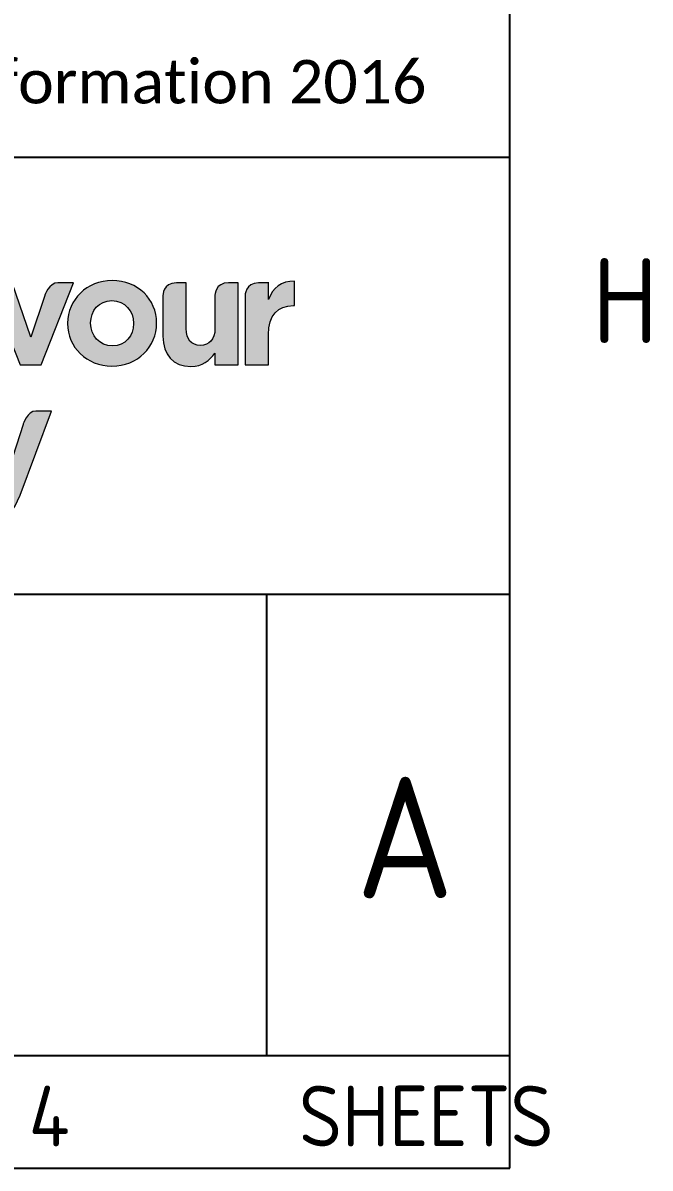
# Paper-space layout 'EARTHING' of a CAD drawing. Header units: metres, sheet in millimetres. Extents: x -21 to 813, y -3 to 583.
# Drawn here: x 783.78 to 809.59, y 5.97 to 53.15 of the extents above; entities that cross this region are included whole.
import ezdxf
from ezdxf.enums import TextEntityAlignment as Align

# ---------------------------------------------------------------- set-up
doc = ezdxf.new("R2010")
doc.units = ezdxf.units.M
doc.layers.get('0').update_dxf_attribs({"color": 6})
doc.layers.add('Notes', color=7, linetype='Continuous')
doc.layers.add('SupportsUG_SP_EXT', color=7, linetype='Continuous')
doc.styles.add('iecISOCP', font='isocp.shx')
doc.styles.get("Standard").update_dxf_attribs({"font": 'arial.ttf'})

# ---------------------------------------------------------------- blocks, each defined once
blk = doc.blocks.new('A$C30A46249')
at = {"color": 7, "lineweight": -3, "insert": (6.919, 4.965), "char_height": 1.79, "attachment_point": 7, "line_spacing_factor": 1.2}
blk.add_mtext('{\\fCalibri|b0|i0|c0|p34;\\C256;Cadastre: \\fMS Gothic|b0|i0|c128|p49;\\C250;\\c2236962;Ⓒ\\fMS Gothic|b0|i0|c0|p49; \\fCalibri|b0|i0|c0|p34;\\C256;Land and Property Information 2016}', dxfattribs=at)
blk = doc.blocks.new('EE_LOGO')
h = blk.add_hatch(color=7)
edge = h.paths.add_edge_path()
edge.add_spline(control_points=[(15.712, 0.441), (15.712, 0.441), (14.841, 0.441), (14.841, 0.441), (14.841, 0.441), (13.508, 3.828), (13.508, 3.828), (13.508, 3.828), (14.525, 3.828), (14.525, 3.828), (14.525, 3.828), (15.283, 1.584), (15.283, 1.584), (15.283, 1.584), (15.86, 3.296), (15.86, 3.296), (15.86, 3.296), (16.025, 3.828), (16.404, 3.828), (16.783, 3.828), (17.044, 3.828), (17.044, 3.828), (17.044, 3.828), (15.712, 0.441), (15.712, 0.441)], knot_values=[0, 0, 0, 0, 1, 1, 1, 2, 2, 2, 3, 3, 3, 4, 4, 4, 5, 5, 5, 6, 6, 6, 7, 7, 7, 8, 8, 8, 8], degree=3, periodic=0)
h = blk.add_hatch(color=7)
edge = h.paths.add_edge_path(flags=16)
edge.add_spline(control_points=[(19.518, 2.158), (19.518, 2.657), (19.157, 3.092), (18.627, 3.092), (18.078, 3.092), (17.749, 2.669), (17.749, 2.171), (17.749, 2.171), (17.749, 2.158), (17.749, 2.158), (17.749, 1.659), (18.109, 1.223), (18.64, 1.223), (19.189, 1.223), (19.518, 1.646), (19.518, 2.145), (19.518, 2.145), (19.518, 2.158), (19.518, 2.158)], knot_values=[0, 0, 0, 0, 1, 1, 1, 2, 2, 2, 3, 3, 3, 4, 4, 4, 5, 5, 5, 6, 6, 6, 6], degree=3, periodic=0)
edge = h.paths.add_edge_path()
edge.add_spline(control_points=[(18.627, 0.396), (17.579, 0.396), (16.802, 1.173), (16.802, 2.145), (16.802, 2.145), (16.802, 2.158), (16.802, 2.158), (16.802, 3.13), (17.585, 3.92), (18.64, 3.92), (19.688, 3.92), (20.465, 3.143), (20.465, 2.171), (20.465, 2.171), (20.465, 2.158), (20.465, 2.158), (20.465, 1.185), (19.682, 0.396), (18.627, 0.396)], knot_values=[0, 0, 0, 0, 1, 1, 1, 2, 2, 2, 3, 3, 3, 4, 4, 4, 5, 5, 5, 6, 6, 6, 6], degree=3, periodic=0)
h = blk.add_hatch(color=7)
edge = h.paths.add_edge_path()
edge.add_spline(control_points=[(22.864, 0.44), (22.864, 0.44), (22.864, 0.92), (22.864, 0.92), (22.643, 0.636), (22.359, 0.377), (21.872, 0.377), (21.146, 0.377), (20.723, 0.857), (20.723, 1.633), (20.723, 1.633), (20.723, 3.221), (20.723, 3.269), (20.723, 3.317), (20.719, 3.825), (21.276, 3.825), (21.683, 3.825), (21.683, 3.825), (21.683, 3.825), (21.683, 3.825), (21.683, 1.937), (21.683, 1.937), (21.683, 1.482), (21.898, 1.248), (22.264, 1.248), (22.63, 1.248), (22.864, 1.482), (22.864, 1.937), (22.864, 1.937), (22.864, 3.204), (22.864, 3.27), (22.864, 3.338), (22.87, 3.825), (23.421, 3.825), (23.824, 3.825), (23.824, 3.825), (23.824, 3.825), (23.824, 3.825), (23.824, 0.44), (23.824, 0.44), (23.824, 0.44), (22.864, 0.44), (22.864, 0.44)], knot_values=[0, 0, 0, 0, 1, 1, 1, 2, 2, 2, 3, 3, 3, 4, 4, 4, 5, 5, 5, 6, 6, 6, 7, 7, 7, 8, 8, 8, 9, 9, 9, 10, 10, 10, 11, 11, 11, 12, 12, 12, 13, 13, 13, 14, 14, 14, 14], degree=3, periodic=0)
h = blk.add_hatch(color=7)
edge = h.paths.add_edge_path()
edge.add_spline(control_points=[(26.094, 2.884), (25.456, 2.884), (25.065, 2.499), (25.065, 1.691), (25.065, 1.691), (25.065, 0.441), (25.065, 0.441), (25.065, 0.441), (24.105, 0.441), (24.105, 0.441), (24.105, 0.441), (24.105, 3.238), (24.105, 3.269), (24.105, 3.3), (24.103, 3.825), (24.662, 3.825), (25.221, 3.825), (25.065, 3.825), (25.065, 3.825), (25.065, 3.825), (25.065, 3.143), (25.065, 3.143), (25.261, 3.611), (25.576, 3.914), (26.144, 3.889), (26.144, 3.889), (26.144, 2.884), (26.144, 2.884), (26.144, 2.884), (26.094, 2.884), (26.094, 2.884)], knot_values=[0, 0, 0, 0, 1, 1, 1, 2, 2, 2, 3, 3, 3, 4, 4, 4, 5, 5, 5, 6, 6, 6, 7, 7, 7, 8, 8, 8, 9, 9, 9, 10, 10, 10, 10], degree=3, periodic=0)
h = blk.add_hatch(color=7)
edge = h.paths.add_edge_path()
edge.add_spline(control_points=[(14.843, -4.923), (14.584, -5.612), (14.306, -5.871), (13.732, -5.871), (13.384, -5.871), (13.125, -5.782), (12.879, -5.637), (12.879, -5.637), (13.201, -4.942), (13.201, -4.942), (13.328, -5.018), (13.486, -5.075), (13.612, -5.075), (13.776, -5.075), (13.864, -5.025), (13.947, -4.854), (13.947, -4.854), (12.62, -1.457), (12.62, -1.457), (12.62, -1.457), (13.637, -1.457), (13.637, -1.457), (13.637, -1.457), (14.407, -3.762), (14.407, -3.762), (14.407, -3.762), (14.967, -2.015), (14.967, -2.015), (14.967, -2.015), (15.138, -1.457), (15.498, -1.457), (15.858, -1.457), (16.144, -1.457), (16.144, -1.457), (16.144, -1.457), (14.843, -4.923), (14.843, -4.923)], knot_values=[0, 0, 0, 0, 1, 1, 1, 2, 2, 2, 3, 3, 3, 4, 4, 4, 5, 5, 5, 6, 6, 6, 7, 7, 7, 8, 8, 8, 9, 9, 9, 10, 10, 10, 11, 11, 11, 12, 12, 12, 12], degree=3, periodic=0)
at = {"color": 7, "lineweight": 0}
for points, knots in [([(15.712, 0.441), (15.712, 0.441), (14.841, 0.441), (14.841, 0.441), (14.841, 0.441), (13.508, 3.828), (13.508, 3.828), (13.508, 3.828), (14.525, 3.828), (14.525, 3.828), (14.525, 3.828), (15.283, 1.584), (15.283, 1.584), (15.283, 1.584), (15.86, 3.296), (15.86, 3.296), (15.86, 3.296), (16.025, 3.828), (16.404, 3.828), (16.783, 3.828), (17.044, 3.828), (17.044, 3.828), (17.044, 3.828), (15.712, 0.441), (15.712, 0.441)], [0, 0, 0, 0, 1, 1, 1, 2, 2, 2, 3, 3, 3, 4, 4, 4, 5, 5, 5, 6, 6, 6, 7, 7, 7, 8, 8, 8, 8]), ([(18.627, 0.396), (17.579, 0.396), (16.802, 1.173), (16.802, 2.145), (16.802, 2.145), (16.802, 2.158), (16.802, 2.158), (16.802, 3.13), (17.585, 3.92), (18.64, 3.92), (19.688, 3.92), (20.465, 3.143), (20.465, 2.171), (20.465, 2.171), (20.465, 2.158), (20.465, 2.158), (20.465, 1.185), (19.682, 0.396), (18.627, 0.396)], [0, 0, 0, 0, 1, 1, 1, 2, 2, 2, 3, 3, 3, 4, 4, 4, 5, 5, 5, 6, 6, 6, 6]), ([(22.864, 0.44), (22.864, 0.44), (22.864, 0.92), (22.864, 0.92), (22.643, 0.636), (22.359, 0.377), (21.872, 0.377), (21.146, 0.377), (20.723, 0.857), (20.723, 1.633), (20.723, 1.633), (20.723, 3.221), (20.723, 3.269), (20.723, 3.317), (20.719, 3.825), (21.276, 3.825), (21.683, 3.825), (21.683, 3.825), (21.683, 3.825), (21.683, 3.825), (21.683, 1.937), (21.683, 1.937), (21.683, 1.482), (21.898, 1.248), (22.264, 1.248), (22.63, 1.248), (22.864, 1.482), (22.864, 1.937), (22.864, 1.937), (22.864, 3.204), (22.864, 3.27), (22.864, 3.338), (22.87, 3.825), (23.421, 3.825), (23.824, 3.825), (23.824, 3.825), (23.824, 3.825), (23.824, 3.825), (23.824, 0.44), (23.824, 0.44), (23.824, 0.44), (22.864, 0.44), (22.864, 0.44)], [0, 0, 0, 0, 1, 1, 1, 2, 2, 2, 3, 3, 3, 4, 4, 4, 5, 5, 5, 6, 6, 6, 7, 7, 7, 8, 8, 8, 9, 9, 9, 10, 10, 10, 11, 11, 11, 12, 12, 12, 13, 13, 13, 14, 14, 14, 14]), ([(26.094, 2.884), (25.456, 2.884), (25.065, 2.499), (25.065, 1.691), (25.065, 1.691), (25.065, 0.441), (25.065, 0.441), (25.065, 0.441), (24.105, 0.441), (24.105, 0.441), (24.105, 0.441), (24.105, 3.238), (24.105, 3.269), (24.105, 3.3), (24.103, 3.825), (24.662, 3.825), (25.221, 3.825), (25.065, 3.825), (25.065, 3.825), (25.065, 3.825), (25.065, 3.143), (25.065, 3.143), (25.261, 3.611), (25.576, 3.914), (26.144, 3.889), (26.144, 3.889), (26.144, 2.884), (26.144, 2.884), (26.144, 2.884), (26.094, 2.884), (26.094, 2.884)], [0, 0, 0, 0, 1, 1, 1, 2, 2, 2, 3, 3, 3, 4, 4, 4, 5, 5, 5, 6, 6, 6, 7, 7, 7, 8, 8, 8, 9, 9, 9, 10, 10, 10, 10]), ([(19.518, 2.158), (19.518, 2.657), (19.157, 3.092), (18.627, 3.092), (18.078, 3.092), (17.749, 2.669), (17.749, 2.171), (17.749, 2.171), (17.749, 2.158), (17.749, 2.158), (17.749, 1.659), (18.109, 1.223), (18.64, 1.223), (19.189, 1.223), (19.518, 1.646), (19.518, 2.145), (19.518, 2.145), (19.518, 2.158), (19.518, 2.158)], [0, 0, 0, 0, 1, 1, 1, 2, 2, 2, 3, 3, 3, 4, 4, 4, 5, 5, 5, 6, 6, 6, 6]), ([(14.843, -4.923), (14.584, -5.612), (14.306, -5.871), (13.732, -5.871), (13.384, -5.871), (13.125, -5.782), (12.879, -5.637), (12.879, -5.637), (13.201, -4.942), (13.201, -4.942), (13.328, -5.018), (13.486, -5.075), (13.612, -5.075), (13.776, -5.075), (13.864, -5.025), (13.947, -4.854), (13.947, -4.854), (12.62, -1.457), (12.62, -1.457), (12.62, -1.457), (13.637, -1.457), (13.637, -1.457), (13.637, -1.457), (14.407, -3.762), (14.407, -3.762), (14.407, -3.762), (14.967, -2.015), (14.967, -2.015), (14.967, -2.015), (15.138, -1.457), (15.498, -1.457), (15.858, -1.457), (16.144, -1.457), (16.144, -1.457), (16.144, -1.457), (14.843, -4.923), (14.843, -4.923)], [0, 0, 0, 0, 1, 1, 1, 2, 2, 2, 3, 3, 3, 4, 4, 4, 5, 5, 5, 6, 6, 6, 7, 7, 7, 8, 8, 8, 9, 9, 9, 10, 10, 10, 11, 11, 11, 12, 12, 12, 12])]:
    blk.add_open_spline(points, degree=3, knots=knots, dxfattribs=at)
blk = doc.blocks.new('A1_FRAME_TITLE')
at = {"layer": 'Notes', "color": 3, "linetype": 'Continuous'}
blk.add_line((824.367, 5.973), (824.367, 574.394), dxfattribs=at)
at = {"layer": 'Notes', "color": 3}
for p, q in [((754.367, 29.618), (824.367, 29.618)), ((814.367, 10.618), (814.367, 29.618)), ((770.367, 10.618), (824.367, 10.618))]:
    blk.add_line(p, q, dxfattribs=at)
at = {"layer": 'Notes', "color": 3, "linetype": 'Continuous', "flags": 128}
for points in [[(123.797, 47.618), (824.367, 47.618)], [(123.798, 5.973), (824.367, 5.973)]]:
    blk.add_lwpolyline(points, dxfattribs=at)
blk.add_blockref('EE_LOGO', (789.367, 38.618))
blk.add_attdef('DRAFT_NUM', (29.903, 23.294), '', height=2.5, rotation=90)
at = {"layer": 'Notes', "color": 7, "style": 'iecISOCP'}
blk.add_text('H', height=3.5, dxfattribs=at).set_placement((827.758, 39.965))
blk.add_text('SHEET No         OF            SHEETS', height=2.5, dxfattribs=at).set_placement((797.306, 8.119), align=Align.MIDDLE_CENTER)
at = {"layer": 'Notes', "color": 7, "style": 'iecISOCP', "flags": 8}
blk.add_attdef('VERSION_NO', text='', height=2.5, rotation=90, dxfattribs=at).set_placement((302.037, 43.812), align=Align.MIDDLE_CENTER)
at = {"layer": 'Notes', "color": 7, "style": 'iecISOCP'}
for tag, p in [('CAP_NO', (513.188, 43.457)), ('IE_NUM', (513.05, 37.81)), ('REF_No_1', (335.241, 32.31)), ('REF_1', (362.523, 32.31)), ('HV_SWITCH', (513.463, 32.163)), ('GEN_WO', (441.708, 31.763)), ('REF_No_2', (335.241, 26.31)), ('REF_2', (362.523, 26.31)), ('OH_WO', (441.708, 25.812)), ('UBD_REF', (513.05, 25.828)), ('REF_No_3', (335.241, 20.31)), ('REF_3', (362.523, 20.31)), ('UG_WO', (441.708, 20.052)), ('GIS_MAP_No', (513.05, 20.043)), ('REF_No_4', (335.241, 14.31)), ('REF_4', (362.523, 14.31)), ('HV_OP_DIAG', (513.326, 14.199)), ('SUB_WO', (441.708, 13.812)), ('LGA', (512.945, 7.777))]:
    blk.add_attdef(tag, p, '', height=2.5, dxfattribs=at)
at = {"layer": 'Notes', "style": 'iecISOCP'}
for tag, p in [('T1', (684.374, 39.465)), ('T2', (684.374, 34.346)), ('T3', (684.374, 28.92)), ('T4', (684.374, 23.657)), ('T5', (684.374, 18.231)), ('T6', (684.374, 12.969))]:
    blk.add_attdef(tag, text='', height=3.5, dxfattribs=at).set_placement(p, align=Align.CENTER)
at = {"layer": 'Notes', "color": 7, "style": 'iecISOCP'}
for tag, p in [('scale', (567.756, 33.269)), ('DRAWN', (567.756, 24.931)), ('DATE', (567.756, 16.88)), ('DESIGN', (605.617, 9.155)), ('CHD', (567.756, 8.372))]:
    blk.add_attdef(tag, text='', height=2.5, dxfattribs=at).set_placement(p, align=Align.CENTER)
at = {"layer": 'Notes', "color": 4, "style": 'iecISOCP'}
blk.add_attdef('NUM', text='', height=7, dxfattribs=at).set_placement((792.367, 20.118), align=Align.MIDDLE_CENTER)
at = {"layer": 'Notes', "color": 1, "style": 'iecISOCP'}
blk.add_attdef('REV', text='', height=5, dxfattribs=at).set_placement((820.054, 17.095), align=Align.CENTER)
at = {"layer": 'Notes', "color": 7, "style": 'iecISOCP'}
for tag, p in [('NS', (790.712, 8.119)), ('SHTS', (805.412, 8.119))]:
    blk.add_attdef(tag, text='', height=2.5, dxfattribs=at).set_placement(p, align=Align.MIDDLE)
at = {"layer": 'Notes', "style": 'iecISOCP'}
blk.add_attdef('ExportID', (9.082, 2.39), '', height=2.5, dxfattribs=at)
at = {"layer": 'Notes', "style": 'iecISOCP', "flags": 1}
for tag, p in [('ProjectType', (14.175, -26.797)), ('ProjectNumber', (23.56, -26.818)), ('DrawingNumber', (35.514, -26.803)), ('ProjectDescription', (47.564, -26.825)), ('ExportDate', (60.284, -26.789)), ('ExportUserName', (69.155, -26.8)), ('DesignerCompanyName', (81.484, -26.793)), ('ExportAreaOfInterest', (97.1, -26.813)), ('GIS_SUCCESS', (111.997, -26.78)), ('CAD_SUCCESS', (121.789, -26.783)), ('DEPOTCODE', (132.106, -26.877)), ('ExportCategories', (140.083, -26.797)), ('Comments', (154.385, -26.883))]:
    blk.add_attdef(tag, p, '', height=1, dxfattribs=at)

psp = doc.layouts.new('EARTHING')

# ---------------------------------------------------------------- block references
at = {"layer": 'Notes'}
psp.add_blockref('A$C30A46249', (737.081, 44.418), dxfattribs=at)
at = {"layer": 'SupportsUG_SP_EXT'}
ref = psp.add_blockref('A1_FRAME_TITLE', (-20.549, 0), dxfattribs=at)
ref.add_attrib('REV', 'A', dxfattribs={"layer": 'Notes', "color": 1, "height": 5, "style": 'iecISOCP'}).set_placement((799.505, 17.095), align=Align.CENTER)
ref.add_attrib('SHTS', '4', dxfattribs={"layer": 'Notes', "color": 7, "height": 2.5, "style": 'iecISOCP'}).set_placement((784.863, 8.119), align=Align.MIDDLE)

doc.saveas('drawing.dxf')
